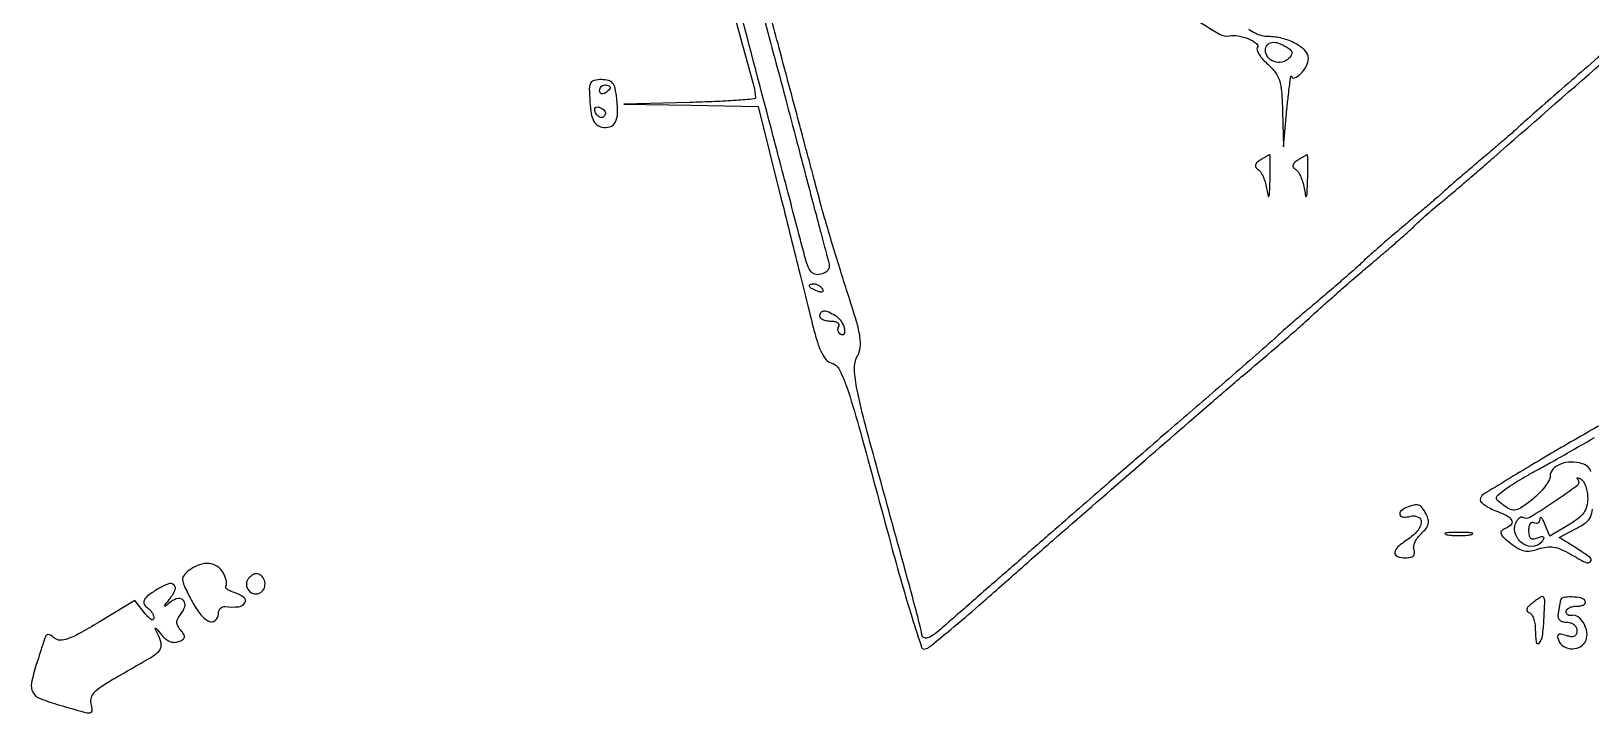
# Model space of a CAD drawing. Extents: x 21 to 741, y 101 to 447.
# Drawn here: x 21.1 to 311.6, y 113.1 to 240 of the extents above; entities that cross this region are included whole.
import ezdxf

# ---------------------------------------------------------------- set-up
doc = ezdxf.new("R2010")
doc.units = 0

msp = doc.modelspace()

# ---------------------------------------------------------------- linework, layer by layer
for points in [[(316.26237, 238.035012, -0.000261), (311, 233.457041, 0.000506), (306.172662, 229.253362, 0.00079), (302.025, 225.622608, 0.000207), (298.409662, 222.445082, 0.028637), (298, 222.040866, -0.030259), (297.613519, 221.661985, -0.000747), (295.7375, 220.038121, -0.001613), (293.526916, 218.142838, -0.001097), (291, 216, 0.000923), (288.473062, 213.858661, 0.001359), (286.2625, 211.968019, 0.000619), (284.383627, 210.348148, 0.026014), (284, 209.980038, -0.026266), (283.616252, 209.612183, -0.000626), (281.737892, 207.996093, -0.001374), (279.52776, 206.10989, -0.000933), (277.001335, 203.973816, 0.002032), (274.403102, 201.767217, 0.00242), (271.970635, 199.663835, 0.002093), (269.935458, 197.871635, 0.015675), (269.001335, 196.988174, -0.015568), (268.067239, 196.104358, -0.002077), (266.031642, 194.310123, -0.002401), (263.598744, 192.20411, -0.002016), (261, 189.994395, 0.000708), (258.473034, 187.85708, 0.001046), (256.2625, 185.974064, 0.000466), (254.380145, 184.360754, 0.020519), (254, 184.006222, -0.017227), (252.750712, 182.825638, -0.00069), (248.057154, 178.698262, -0.001332), (242.934394, 174.230069, -0.001539), (238.028049, 170, 0.000903), (233.494804, 166.101643, 0.000534), (228.099254, 161.434694, 0.000373), (220.930542, 155.211249, 0.000126), (210.484581, 146.124413, -0.000058), (208.849153, 144.701382, -0.000014), (206.159298, 142.361546, -0.000015), (203.07742, 139.681012, -0.000015), (199.99463, 137, 0.000385), (196.990023, 134.38307, 0.00045), (194.143338, 131.895312, 0.000397), (191.740164, 129.787954, 0.002762), (190.571488, 128.75, -0.029972), (189.155247, 127.623762, -0.085356), (188.019996, 127.087085, -0.205665), (187.309403, 127.183146, -0.255178), (186.976464, 127.75, 0.056031), (186.840671, 128.691011, 0.001106), (185.602392, 133.393609, 0.002003), (183.856041, 139.862131, 0.000593), (181.131407, 149.75, -0.001398), (176.55255, 166.472104, -0.01526), (174.935276, 173.258244, -0.038977), (174.452512, 177.083994, -0.135573), (174.995821, 179.492191, 0.093955), (175.518755, 181.158836, 0.067756), (175.482367, 183.111851, 0.034436), (174.827693, 186.001741, 0.006049), (173.160326, 191.32168, -0.003553), (171.826579, 195.503874, -0.002469), (170.376911, 200.246102, -0.00249), (169.030468, 204.812141, -0.005138), (168.032237, 208.398086, 0.000033), (167.104139, 211.868879, 0.000019), (165.987372, 216.0435, 0.000019), (164.866505, 220.232181, 0.000032), (163.924775, 223.75, -0.000815), (160.213437, 237.701082, -0.001488), (157.2373, 249.099563, -0.001)], [(157.337561, 243.5, -0.000346), (159.335762, 236.006218, -0.00024), (161.585792, 227.528125, -0.000242), (163.739669, 219.380715, -0.000497), (165.416416, 213, 0.000339), (166.813893, 207.675192, 0.000454), (168.089715, 202.845141, 0.000314), (169.166189, 198.794997, 0.004722), (169.555444, 197.387714, -0.052525), (169.737192, 196.355831, -0.13916), (169.584514, 195.629378, -0.147396), (169.08131, 195.117019, -0.061565), (168.172631, 194.755395, -0.141975), (167.066395, 194.784482, -0.175468), (166.254348, 195.409207, -0.069192), (165.549699, 196.947762, -0.009403), (164.59395, 200.367681, 0.000596), (163.723607, 203.707875, 0.000143), (162.270309, 209.251756, 0.000147), (160.598002, 215.616064, 0.000145), (158.916553, 222, -0.000661), (152.442921, 246.681707, -0.011718)], [(151.711097, 244.182215, -0.000713), (155.710895, 229.767479, -0.067413), (156, 227.632938, -0.39079), (155.781206, 227.395751, -0.002108), (152.401563, 227.136999, -0.007262), (148.447123, 226.90869, -0.004368), (143.75, 226.747001), (131.5, 226.432444), (144.015433, 226.216222), (156.530866, 226), (160.831151, 208.75, -0.000048), (162.593465, 201.677801, -0.00005), (164.332664, 194.692474, -0.000048), (165.836496, 188.647386, -0.000219), (166.712497, 185.117997, 0.014515), (167.545169, 182.131144, 0.040527), (168.355213, 180.114272, 0.061493), (169.200321, 178.840417, 0.15278), (170.138525, 178.253524, -0.221116), (171.683509, 176.975773, -0.031584), (173.253575, 173.06089, -0.012718), (175.556768, 165.421731, -0.000981), (181.174464, 144.756961, 0.003924), (183.280282, 137.186936, 0.006423), (185.196796, 130.811395, 0.001712), (186.940111, 125.33671, 0.323435), (187.389098, 125.006961, 0.173465), (188.324771, 125.333404, 0.003282), (192.384539, 128.655221, 0.006321), (197.666602, 133.149248, 0.002336), (205, 139.610743, -0.002661), (211.387162, 145.231128, -0.000302), (225.901272, 157.850986, -0.000303), (240.429408, 170.452196, -0.002652), (246.90246, 176, 0.000371), (252.772904, 180.985057, 0.002792), (255.536856, 183.362401, 0.004601), (257.701444, 185.280616, 0.002089), (260.5, 187.828299, -0.004526), (262.48458, 189.617363, -0.001808), (265.234375, 192.033818, -0.001789), (268.218415, 194.618316, -0.002254), (271, 196.988378, 0.002177), (273.598643, 199.201869, 0.002589), (276.03125, 201.314268, 0.002244), (278.065645, 203.115652, 0.016683), (279, 204.008303, -0.014463), (279.807007, 204.78617, -0.004268), (281.0875, 205.931076, -0.00428), (282.550002, 207.194401, -0.004595), (284, 208.402656, 0.003898), (285.752198, 209.858594, 0.001386), (288.234375, 211.965822, 0.001375), (290.946271, 214.293964, 0.001622), (293.5, 216.513047, -0.000638), (313.802799, 234.225501, -0.003299)], [(237.539058, 242.455005, 0.01025), (242.458597, 239.462787, 0.180707), (244.265078, 239.155675, -0.095229), (245.911374, 239.154481, -0.052253), (247.847251, 238.566187, -0.059392), (249.32591, 237.723333, -0.390064), (249.473474, 236.95708, 0.234582), (249.427605, 236.463921, 0.050128), (249.827537, 235.673198, 0.042509), (250.526247, 234.760544, 0.029191), (251.458953, 233.848741, -0.053878), (252.811936, 232.388949, -0.085102), (253.583169, 230.870659, -0.056002), (253.985964, 228.757058, -0.012389), (254.176587, 225.069665), (254.353174, 218.5), (255, 225.5, -0.003418), (255.260834, 228.126644, -0.006941), (255.508694, 230.187469, -0.006921), (255.722254, 231.62561, -0.834042), (255.823413, 231.627555, 0.469698), (256.423697, 231.305161, 0.106465), (257.525154, 232.054667, 0.062753), (258.633083, 233.555765, 0.128319), (259, 234.96193, 0.201162), (258.404525, 236.382128, 0.071485), (256.594574, 237.71297, 0.061628), (254.105194, 238.67334, 0.06135), (251.452947, 239, -0.069525), (250.360081, 239.152701, -0.038953), (249.099985, 239.620569, -0.038011), (247.876458, 240.303947, -0.050052)], [(320.24192, 170.430493, 0.006368), (310.321758, 164.96383, 0.006493), (300.609011, 159.281019, 0.001564), (291.545223, 153.779967, 0.261255), (291, 152.807718, 0.202121), (291.190293, 152.356211, 0.039833), (291.88125, 151.781937, 0.036466), (292.851215, 151.19931, 0.026778), (294, 150.693898, -0.031696), (296.029205, 149.777241, -0.166496), (296.854027, 148.897457, -0.326916), (296.681525, 148.083048, -0.091185), (295.500777, 147.361924, 0.116509), (294.921983, 146.967325, 0.292765), (294.838934, 146.485918, 0.111142), (295.312438, 145.822885, 0.015688), (296.606604, 144.737485, 0.032352), (298.045795, 143.749001, 0.082885), (299.219521, 143.291379, 0.091852), (300.403763, 143.263927, 0.046278), (301.855828, 143.638573, -0.051387), (303.316245, 143.999538, -0.075462), (304.636505, 143.984998, -0.064183), (306.042178, 143.565772, -0.027383), (307.792698, 142.670429, 0.01592), (310.606757, 141.148784, 0.323204), (311.511081, 141.295979, 0.4593), (311.455056, 142.023155, 0.017086), (308.891475, 143.771776), (305.699105, 145.793041), (308.849553, 147.422201, 0.037308), (310.631605, 148.519281, 0.124445), (311.506487, 149.564819, 0.095577), (311.901337, 151.057647, 0.017002)], [(311.615763, 158.044463, 0.127313), (311.008968, 158.932144, 0.103008), (310, 159.5, 0.080306), (307.926615, 159.807137, 0.089078), (305.94028, 159.423289, 0.110187), (304.518817, 158.475515, 0.193156), (303.999971, 157.182612, -0.129424), (303.783514, 156.36045, -0.034502), (303.030626, 155.220843, -0.032584), (301.963106, 153.998658, -0.028568), (300.700115, 152.867067, -0.014857), (298.735892, 151.393146, -0.09818), (297.619673, 150.896945, -0.158589), (296.654529, 150.985977, -0.057833), (295.450144, 151.678896, -0.015755), (294.231538, 152.642609, -0.225455), (294.008572, 153.13308, -0.215118), (294.242535, 153.629268, -0.0143), (295.5, 154.641597, -0.020251), (296.567185, 155.385441, -0.00623), (298.234375, 156.42087, -0.006222), (300.130475, 157.534014, -0.006786), (302, 158.567125, 0.005403), (304.372264, 159.869497, 0.001488), (308.075393, 161.969443, 0.001503), (312.256882, 164.373829, 0.001571)]]:
    msp.add_lwpolyline(points, format="xyb")
for points in [[(254.991641, 237.026328, -0.04647), (255.667251, 236.505602, -0.169745), (255.915755, 236.034028, -0.181249), (255.808503, 235.530591, -0.054276), (255.308858, 234.908858, -0.151413), (254.063725, 234.252926, -0.133695), (252.59726, 234.37271, -0.139542), (251.437901, 235.208478, -0.1688), (251, 236.468615, -0.16493), (251.329353, 237.439914, -0.197027), (252.158412, 237.923329, -0.122738), (253.442793, 237.787408, -0.053573)], [(125.192502, 226.758627, 0.021134), (125.433669, 224.66406, 0.071914), (125.839245, 223.355155, 0.117033), (126.468967, 222.57174, 0.118823), (127.380173, 222.160234, 0.119821), (128.922071, 222.238711, 0.201621), (129.908203, 223.048076, 0.118891), (130.334919, 224.726559, 0.032136), (130.191353, 227.486639, 0.024848), (129.87602, 229.369853, 0.117372), (129.403765, 230.349328, 0.162542), (128.628153, 230.841658, 0.060906), (127.333096, 231, 0.054445), (125.953372, 230.849315, 0.225152), (125.308428, 230.348271, 0.122963), (125.072244, 229.305305, 0.012594)], [(129, 229.559017, -0.151918), (128.934461, 229.34829, -0.038439), (128.70625, 229.066025, -0.035638), (128.382774, 228.768994, -0.029505), (128, 228.5, -0.082592), (127.6179, 228.343488, -0.161196), (127.29375, 228.3746, -0.182303), (127.078288, 228.586039, -0.108972), (127, 228.940983, -0.093332), (127.076123, 229.345238, -0.09642), (127.29375, 229.688914, -0.099167), (127.618444, 229.918938, -0.105053), (128, 230, -0.042167), (128.382849, 229.967655, -0.061769), (128.70625, 229.870461, -0.081139), (128.92554, 229.727648, -0.210953)], [(128.075, 224.725, -0.175736), (127.786965, 224.130242, -0.239194), (127.227257, 223.955686, -0.167686), (126.586752, 224.305209, -0.104687), (126.15, 225.05, -0.089632), (126.088424, 225.477775, -0.189618), (126.22, 225.78, -0.189618), (126.522225, 225.911576, -0.089632), (126.95, 225.85, -0.053161), (127.403407, 225.64317, -0.062883), (127.775469, 225.354531, -0.073742), (128.014704, 225.031991, -0.149613)], [(250, 215.984687, 0.039117), (249.349475, 215.480752, 0.161426), (249.108245, 215.052926, 0.222531), (249.208155, 214.652648, 0.078222), (249.659767, 214.24675, -0.113101), (250.136258, 213.754901, -0.035258), (250.608221, 212.834472, -0.033213), (251.005899, 211.699132, -0.03116), (251.259935, 210.49675, 0.016215), (251.476531, 209.295152, 0.76261), (251.633338, 209.286207, 0.069858), (251.762158, 209.973642, 0.003555), (251.850168, 212.25, 0.00492), (251.889663, 214.070331, 0.008252), (251.882549, 215.600189, 0.002728), (251.848079, 216.895351, 0.422766), (251.75, 216.984687, 0.108989), (251.59093, 216.939239, 0.005933), (251.132812, 216.684621, 0.009003), (250.592816, 216.363018, 0.006436)], [(257, 215.984687, 0.039117), (256.349475, 215.480752, 0.161426), (256.108245, 215.052926, 0.222531), (256.208155, 214.652648, 0.078222), (256.659767, 214.24675, -0.113101), (257.136258, 213.754901, -0.035258), (257.608221, 212.834472, -0.033213), (258.005899, 211.699132, -0.03116), (258.259935, 210.49675, 0.016215), (258.476531, 209.295152, 0.76261), (258.633338, 209.286207, 0.069858), (258.762158, 209.973642, 0.003555), (258.850168, 212.25, 0.00492), (258.889663, 214.070331, 0.008252), (258.882549, 215.600189, 0.002728), (258.848079, 216.895351, 0.422766), (258.75, 216.984687, 0.108989), (258.59093, 216.939239, 0.005933), (258.132812, 216.684621, 0.009003), (257.592816, 216.363018, 0.006436)], [(168.492921, 192.011454, -0.1144), (168.606889, 191.674071, -0.32948), (168.487528, 191.474315, -0.155351), (168.131719, 191.443138, -0.036408), (167.551938, 191.618443, -0.029964), (166.48003, 192.105273, -0.168622), (166.057392, 192.558518, -0.444011), (166.201747, 192.882327, -0.079093), (166.940983, 193, -0.088797), (167.34605, 192.927491, -0.053277), (167.78502, 192.709615, -0.051183), (168.189428, 192.389589, -0.061454)], [(170.929626, 187.064655, -0.061389), (171.493968, 186.601875, -0.04318), (172.007623, 185.960183, -0.04353), (172.398149, 185.248234, -0.067347), (172.591841, 184.575205, -0.052043), (172.615557, 184.007288, -0.135999), (172.483353, 183.62456, -0.231297), (172.227761, 183.480497, -0.154265), (171.895903, 183.564335, -0.0993), (171.585473, 183.854417, -0.098006), (171.409134, 184.243077, -0.097883), (171.394013, 184.670023, -0.098778), (171.542705, 185.069098, 0.221933), (171.583979, 185.4209, 0.17435), (171.344195, 185.726548, 0.096188), (170.807996, 185.933629, 0.044221), (170.059017, 186, -0.0466), (169.270941, 186.073608, -0.066561), (168.604836, 186.29375, -0.086673), (168.155423, 186.618015, -0.195654), (168, 187, -0.161206), (168.219215, 187.662255, -0.231352), (168.759095, 187.94111, -0.114105), (169.6654, 187.752518, -0.032969)], [(311, 153.039759, -0.062886), (310.811643, 151.548077, -0.093064), (310.255368, 150.35662, -0.075156), (309.205287, 149.278947, -0.028831), (307.463308, 148.110853), (303.926617, 146.024153), (303.026695, 148.262077, 0.019926), (302.674287, 149.046613, 0.085595), (302.372505, 149.458086, 0.414689), (302.176922, 149.454372, 0.181249), (302.063386, 149.190983, -0.084252), (301.963675, 148.737627, -0.153684), (301.72487, 148.448037, -0.172982), (301.385764, 148.367329, -0.111624), (301, 148.5, 0.198616), (300.621819, 148.561591, 0.182768), (300.29375, 148.34087, 0.105992), (300.071602, 147.823857, 0.048696), (300, 147.090402, 0.046173), (300.085931, 146.161858, 0.1744), (300.376439, 145.665913, 0.203486), (300.882523, 145.512635, 0.064842), (301.664045, 145.701324, -0.026179), (302.386586, 145.936014, -0.196415), (302.736436, 145.891636, -0.357523), (302.829264, 145.652308, -0.059284), (302.605028, 145.169939, -0.223714), (301.02562, 144.141827, -0.177903), (299.015187, 144.581407, -0.157406), (297.600511, 146.291416, -0.188516), (297.587532, 148.367508, -0.043215), (297.874834, 148.958064, -0.070596), (298.224406, 149.390244, -0.101942), (298.577423, 149.605001, -0.228067), (298.882116, 149.572857, 0.282815), (300.249855, 149.569656, 0.010579), (304.76222, 152.462262, 0.010162), (309.124695, 155.521231, 0.444793), (309.226539, 156.51712, -0.048608), (309.035069, 156.77537, -0.530877), (309.080608, 156.873307, -0.15458), (309.298617, 156.840967, -0.017049), (309.75, 156.601308, -0.129949), (310.23019, 156.125667, -0.04858), (310.632812, 155.258374, -0.043999), (310.907601, 154.180411, -0.040436)], [(277.25, 151.337719, 0.082486), (276.194412, 150.69325, 0.334139), (276.044762, 150.001728, 0.282405), (276.695233, 149.567622, 0.073581), (278, 149.710251, -0.173942), (279.450947, 149.581273, -0.324025), (280.000366, 148.601343, -0.150826), (279.277645, 146.961418, -0.069176), (277.5, 145.408043, 0.033413), (275.66398, 144.021422, 0.187746), (275.100015, 142.95379, 0.357739), (275.557801, 142.243175, 0.078007), (277.106989, 142, 0.04621), (278.002331, 142.082925, 0.137472), (278.549894, 142.352812, 0.195977), (278.766542, 142.798375, 0.108405), (278.674428, 143.406044, -0.132762), (278.60619, 144.069915, -0.062343), (278.851608, 144.90426, -0.055317), (279.34843, 145.769722, -0.050941), (280.035261, 146.531911, 0.040369), (280.91508, 147.467777, 0.107703), (281.318982, 148.284508, 0.12317), (281.31863, 149.126132, 0.061545), (280.932638, 150.125867, 0.037327), (280.188814, 151.296574, 0.154269), (279.516565, 151.780604, 0.144801), (278.662621, 151.806492, 0.031568)], [(284.75, 146.294267, 0.029693), (285.774707, 146.159351, 0.017887), (287, 146.115502, 0.017887), (288.225293, 146.159351, 0.029693), (289.25, 146.294267, 0.142433), (289.560023, 146.453014, 0.611425), (289.517188, 146.600334, 0.039503), (288.61149, 146.701569, 0.008087), (287, 146.727636, 0.008087), (285.38851, 146.701569, 0.039503), (284.482812, 146.600334, 0.611425), (284.439977, 146.453014, 0.142433)], [(50.578454, 139.681025, 0.058414), (49.601713, 138.774618, 0.193828), (49.328683, 137.959268, 0.094656), (49.617422, 136.821507, 0.008616), (50.907648, 134.181025, 0.04593), (52.525896, 131.620066, 0.109843), (54.240556, 130.185614, 0.301927), (55.424541, 130.314707, 0.222503), (56, 131.543837, -0.081331), (56.094539, 132.121191, -0.103076), (56.367188, 132.58649, -0.116153), (56.773707, 132.867038, -0.126145), (57.25, 132.925354, 0.053362), (59.718928, 132.869769, 0.23262), (60.936457, 133.601618, 0.39999), (60.743482, 134.613016, 0.078645), (58.924639, 135.523918, -0.029762), (58.166734, 135.815128, -0.059234), (57.617593, 136.147798, -0.1046), (57.351153, 136.464544, -0.330365), (57.389456, 136.722789, 0.195897), (57.530121, 137.056886, 0.050103), (57.477206, 137.653166, 0.043369), (57.272871, 138.3765, 0.032361), (56.929632, 139.131483, 0.120814), (55.811944, 140.375749, 0.128745), (54.271295, 140.924886, 0.109465), (52.45703, 140.684463, 0.070507)], [(44.75, 136.212952, 0.023012), (42.926033, 134.982682, 0.123352), (42.172499, 134.062033, 0.257449), (42.223113, 133.26617, 0.112916), (43, 132.5, -0.076211), (43.380937, 132.17541, -0.054416), (43.699718, 131.713662, -0.054271), (43.912219, 131.192377, -0.074466), (43.977764, 130.690983, -0.33613), (43.800416, 130.465838, -0.203661), (43.447862, 130.517953, -0.067398), (42.880518, 130.979732, -0.024273), (42.205066, 131.774389), (40.454604, 134.048778), (33.664911, 129.953724, -0.008765), (30.09669, 127.886049, -0.041786), (27.950805, 126.917096, -0.083804), (26.506531, 126.664128, -0.176525), (25.449443, 127.041959, 0.031145), (24.709201, 127.582195, 0.167759), (24.231601, 127.696929, 0.234345), (23.880276, 127.478111, 0.06305), (23.599905, 126.862624, -0.00119), (23.367857, 126.122677, -0.000289), (22.981003, 124.901749, -0.000296), (22.53572, 123.50211, -0.000295), (22.088072, 122.100777, 0.026525), (21.182811, 118.652764, 0.183046), (21.453951, 116.955039, 0.170977), (22.794343, 115.799052, 0.022522), (26.403907, 114.570958, 0.0025), (30.967345, 113.269044, 0.082492), (32.09981, 113.14592, 0.404876), (32.501317, 113.581185, 0.057927), (32.314806, 114.90418, -0.144657), (32.348466, 115.970925, -0.108594), (32.950746, 116.986697, -0.060226), (34.278147, 118.102362, -0.015758), (36.658426, 119.552329, 0.002595), (43.119357, 123.258498, 0.056003), (44.87914, 124.562949, 0.217507), (45.352971, 125.706935, 0.104114), (44.961749, 127.284136, -0.001038), (44.23863, 128.786687, -0.351841), (44.265921, 128.903163, -0.40913), (44.374525, 128.890872, -0.001113), (45.396789, 127.624575, 0.056108), (46.130546, 126.896145, 0.0744), (46.945417, 126.428358, 0.08413), (47.777604, 126.255555, 0.101164), (48.56458, 126.386408, 0.044207), (49.370455, 126.780436, 0.210543), (49.658476, 127.190211, 0.189536), (49.565583, 127.70954, 0.035289), (48.990179, 128.511833, -0.046688), (48.436481, 129.322185, -0.124918), (48.259676, 129.993398, -0.127053), (48.425585, 130.660544, -0.049097), (48.963645, 131.456195, 0.101688), (49.725644, 132.884641, 0.240294), (49.510688, 134.037873, 0.28339), (48.516845, 134.41488, 0.119013), (47.160972, 133.798558, -0.001898), (46.113005, 132.985643, -0.416492), (45.999325, 133.000891, -0.338575), (45.99994, 133.130559, -0.001713), (46.844541, 134.216378, 0.055043), (47.911306, 135.938735, 0.324163), (47.729654, 136.923623, 0.285739), (46.676139, 137.142463, 0.048928)], [(61.446149, 137.912868, 0.190717), (61.236038, 136.735958, 0.171854), (61.875747, 135.67027, 0.175934), (63.03005, 135.260019, 0.197141), (64.112868, 135.712868, 0.144911), (64.633646, 136.671654, 0.134859), (64.568376, 137.789156, 0.143758), (63.952416, 138.666716, 0.169916), (63, 139, 0.100929), (62.613314, 138.921141, 0.052079), (62.179745, 138.680655, 0.048757), (61.768565, 138.328718, 0.053016)], [(300.696997, 133.569198, 0.031057), (299.980494, 132.952248, 0.114643), (299.660564, 132.452603, 0.243918), (299.712571, 132.076053, 0.159663), (300.071997, 131.809334, -0.164737), (300.524196, 131.466788, -0.058297), (300.903962, 130.73644, -0.050101), (301.163084, 129.773711, -0.040724), (301.25, 128.708333, 0.033391), (301.413051, 126.269515, 0.639656), (301.961234, 126.100457, 0.150633), (302.573225, 127.42513, 0.020515), (302.859215, 130.5, 0.003811), (303.0109, 133.937722, 0.163998), (302.806124, 134.627387, 0.405706), (302.319099, 134.719149, 0.016048)], [(305.923489, 134.037196, -0.007785), (305.87444, 133.727448, -0.00135), (305.771045, 133.143739, -0.001468), (305.64584, 132.459385, -0.001314), (305.511973, 131.75, 0.077748), (305.485921, 130.983147, 0.154222), (305.735468, 130.435062, 0.1448), (306.268841, 130.108118, 0.06567), (307.088484, 130, -0.078666), (307.826808, 129.883115, -0.093467), (308.445111, 129.545007, -0.103233), (308.854504, 129.036941, -0.118683), (309, 128.432612, -0.088594), (308.879521, 127.758005, -0.197245), (308.53293, 127.380662, -0.144935), (307.929811, 127.289204, -0.042515), (307.006292, 127.498003, 0.026214), (306.021871, 127.754527, 0.200747), (305.56293, 127.664488, 0.294905), (305.410085, 127.310194, 0.050077), (305.613281, 126.565391, 0.174163), (306.57489, 125.44951, 0.13291), (308.148728, 125.047004, 0.13126), (309.725601, 125.491777, 0.168684), (310.690532, 126.635923, 0.133066), (310.844403, 128.141751, 0.087719), (310.264283, 129.793603, 0.098816), (309.231469, 130.995887, 0.225965), (308.093058, 131.25, -0.089647), (307.675844, 131.230781, -0.117685), (307.321086, 131.367188, -0.127432), (307.085119, 131.638448, -0.116125), (307, 132, -0.195654), (307.155423, 132.381985, -0.086673), (307.604836, 132.70625, -0.066561), (308.270941, 132.926392, -0.0466), (309.059017, 133, 0.044506), (309.80773, 133.066777, 0.096826), (310.343203, 133.275058, 0.174994), (310.581952, 133.582488, 0.220315), (310.539327, 133.936368, 0.203384), (309.731736, 134.507963, 0.048235), (308.0579, 134.706798, 0.049239), (306.451905, 134.583606, 0.324292)]]:
    msp.add_lwpolyline(points, format="xyb", close=True)

doc.saveas('drawing.dxf')
